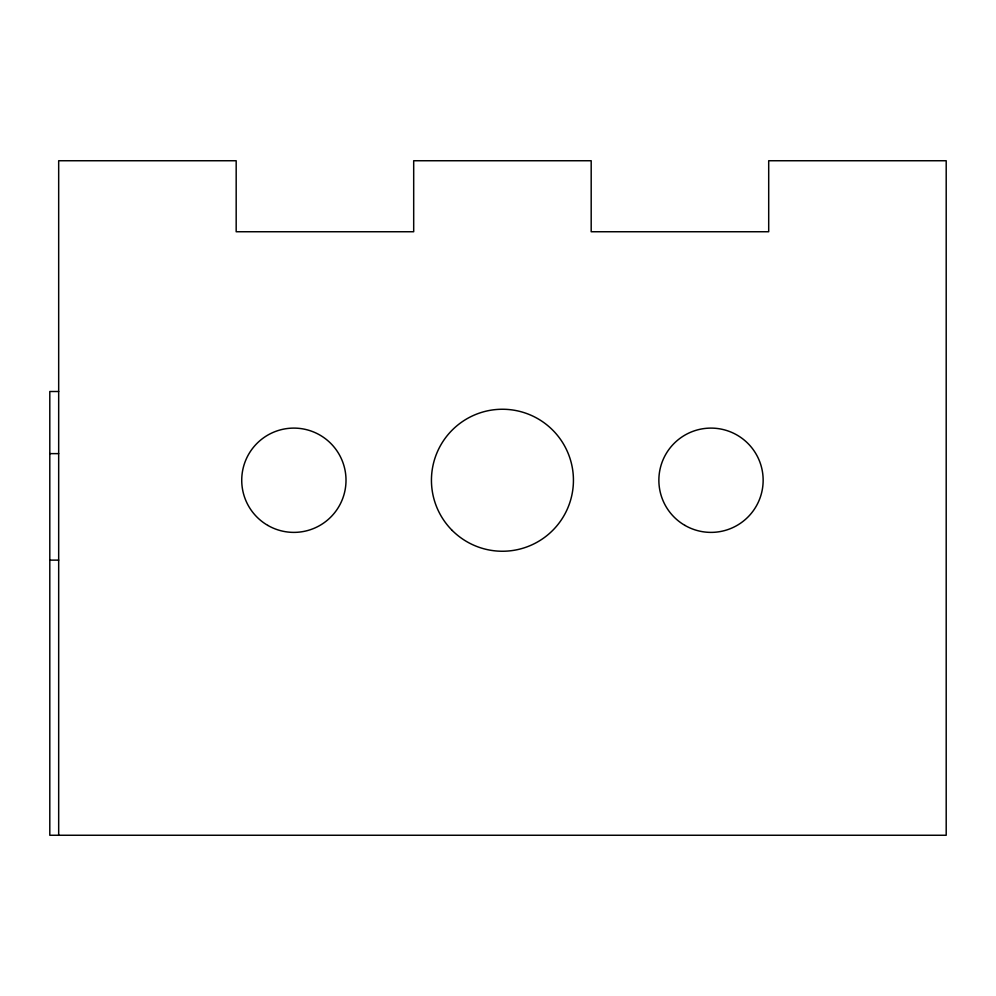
<?xml version="1.0" encoding="UTF-8"?>
<svg xmlns="http://www.w3.org/2000/svg" width="996" height="996" viewBox="0 0 996 996"><rect width="100%" height="100%" fill="white"/><g stroke="black" fill="none" stroke-linecap="round" stroke-linejoin="round"><path stroke-width="1.49" d="M58.677 391.503L49.8 391.503L49.8 835.258L946.2 835.258L946.2 160.742L768.7 160.742L768.7 231.744L591.188 231.744L591.188 160.742L413.689 160.742L413.689 231.744L236.177 231.744L236.177 160.742L58.677 160.742L58.677 835.258M49.8 453.628L58.677 453.628M49.8 560.125L58.677 560.125M267.8 525.402A52.141 52.141 0 0 0 346.01 480.246A52.141 52.141 0 0 0 267.8 435.09A52.141 52.141 0 0 0 267.8 525.402M452.234 530.457A71.002 71.002 0 0 0 571.019 498.623A71.002 71.002 0 0 0 484.056 411.672A71.002 71.002 0 0 0 452.234 530.457M684.937 525.402A52.141 52.141 0 0 0 763.148 480.246A52.141 52.141 0 0 0 684.937 435.09A52.141 52.141 0 0 0 684.937 525.402"/></g></svg>
